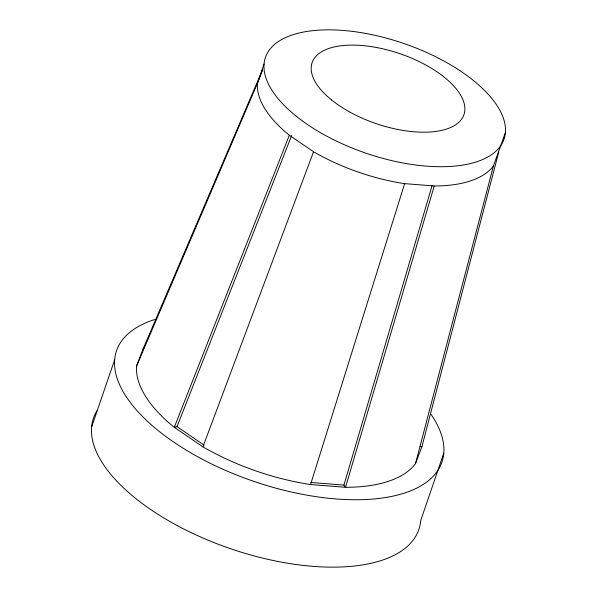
<?xml version="1.0" encoding="UTF-8"?>
<svg xmlns="http://www.w3.org/2000/svg" width="597" height="597" viewBox="0 0 597 597"><rect width="100%" height="100%" fill="white"/><g stroke="black" fill="none" stroke-linecap="round" stroke-linejoin="round"><path stroke-width="0.9" d="M136.609 365.968L257.456 83.304L262.523 69.968L142.967 349.223L136.609 365.968A149.034 68.588 18.9 0 0 174.287 427.333L202.905 446.84A149.034 68.588 18.9 0 0 310.552 484.54L345.529 487.301A149.034 68.588 18.9 0 0 415.497 463.63L493.435 165.951L505.413 132.519M415.497 463.63L421.855 446.884L498.816 151.78M493.435 165.951A126.109 58.036 18.9 0 1 434.235 185.973L345.529 487.301L343.932 485.092L432.116 185.555M310.552 484.54L404.639 183.637L434.235 185.973M91.587 427.146L114.669 359.737M264.053 64.051L257.456 83.304A126.109 58.036 18.9 0 0 289.344 135.235L313.559 151.742A126.109 58.036 18.9 0 0 404.639 183.637M443.795 453.108L420.721 520.517A171.966 79.14 18.9 0 1 231.733 549.113A171.966 79.14 18.9 0 1 96.863 410.878M202.905 446.84L313.559 151.742M289.344 135.235L174.287 427.333L177.01 426.639L204.122 445.123M177.01 426.639L291.717 135.407M310.798 482.48L343.932 485.092M420.094 446.384L421.855 446.884M431.004 414.303A171.966 79.14 18.9 0 1 365.26 499.54A171.966 79.14 18.9 0 1 153.295 426.512A171.966 79.14 18.9 0 1 155.377 319.343M142.967 349.223A149.034 68.588 18.9 0 1 144.004 347.887M331.522 99.915A80.252 36.932 18.9 0 0 461.399 119.46A80.252 36.932 18.9 0 0 371.162 46.596A80.252 36.932 18.9 0 0 331.522 99.915M295.933 115.975A126.109 58.036 18.9 0 0 500.032 146.69A126.109 58.036 18.9 0 0 358.23 32.186A126.109 58.036 18.9 0 0 295.933 115.975"/></g></svg>
